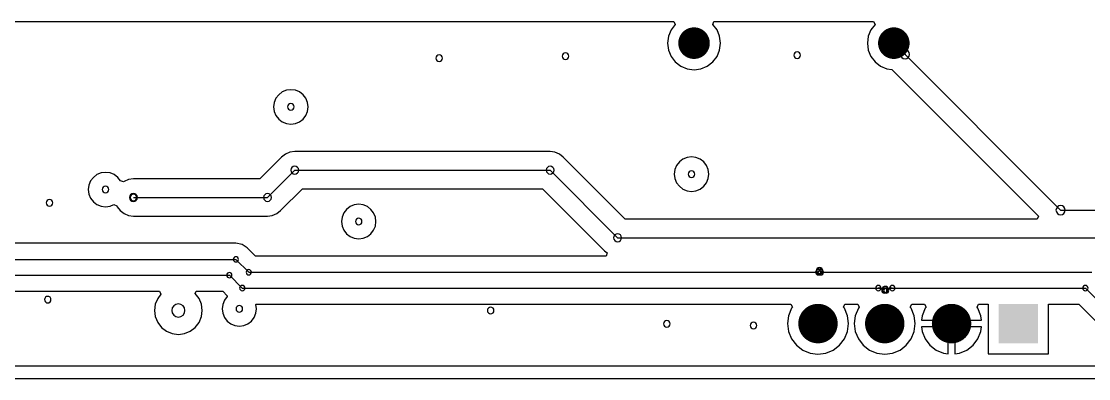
# Model space of a CAD drawing. Header units: inches. Extents: x 32166 to 66782, y 2386 to 7162.
# Drawn here: x 66516.01 to 66556.61, y 7116.24 to 7129.81 of the extents above; entities that cross this region are included whole.
import ezdxf

# ---------------------------------------------------------------- set-up
doc = ezdxf.new("R2010")
doc.units = ezdxf.units.IN
doc.header["$LTSCALE"] = 0.64311
doc.header["$MEASUREMENT"] = 0
for name, color, linetype in [('KEEPOUTLAYER', 6, 'CONTINUOUS'), ('MIDLAYER2', 76, 'CONTINUOUS'), ('MULTILAYER', 9, 'CONTINUOUS')]:
    doc.layers.add(name, color=color, linetype=linetype)

msp = doc.modelspace()

# ---------------------------------------------------------------- linework, layer by layer
at = {"layer": 'KEEPOUTLAYER'}
msp.add_line((66447.374, 7116.24), (66782.374, 7116.24), dxfattribs=at)
at = {"layer": 'MIDLAYER2'}
for p, q in [((66508.434, 7129.81), (66540.83, 7129.81)), ((66540.726, 7129.487), (66540.625, 7129.244)), ((66540.886, 7129.696), (66540.726, 7129.487)), ((66540.83, 7129.81), (66540.886, 7129.696)), ((66542.312, 7129.696), (66542.351, 7129.81)), ((66542.473, 7129.487), (66542.312, 7129.696)), ((66542.351, 7129.81), (66548.43, 7129.81)), ((66542.573, 7129.244), (66542.473, 7129.487)), ((66548.326, 7129.487), (66548.225, 7129.244)), ((66548.486, 7129.696), (66548.326, 7129.487)), ((66548.43, 7129.81), (66548.486, 7129.696)), ((66540.625, 7129.244), (66540.59, 7128.983)), ((66542.608, 7128.983), (66542.573, 7129.244)), ((66548.225, 7129.244), (66548.191, 7128.983)), ((66540.59, 7128.983), (66540.625, 7128.721)), ((66540.625, 7128.721), (66540.726, 7128.478)), ((66542.473, 7128.478), (66542.573, 7128.721)), ((66542.573, 7128.721), (66542.608, 7128.983)), ((66548.191, 7128.983), (66548.225, 7128.721)), ((66548.225, 7128.721), (66548.326, 7128.478)), ((66549.199, 7128.983), (66555.542, 7122.64)), ((66540.726, 7128.478), (66540.886, 7128.269)), ((66540.886, 7128.269), (66541.095, 7128.109)), ((66542.103, 7128.109), (66542.312, 7128.269)), ((66542.312, 7128.269), (66542.473, 7128.478)), ((66548.326, 7128.478), (66548.486, 7128.269)), ((66548.486, 7128.269), (66548.695, 7128.109)), ((66541.095, 7128.109), (66541.338, 7128.008)), ((66541.338, 7128.008), (66541.599, 7127.974)), ((66541.599, 7127.974), (66541.86, 7128.008)), ((66541.86, 7128.008), (66542.103, 7128.109)), ((66548.695, 7128.109), (66548.938, 7128.008)), ((66548.938, 7128.008), (66549.129, 7127.983)), ((66549.129, 7127.983), (66554.699, 7122.413)), ((66525.8, 7127.023), (66525.696, 7126.888)), ((66525.936, 7127.128), (66525.8, 7127.023)), ((66526.094, 7127.193), (66525.936, 7127.128)), ((66526.264, 7127.215), (66526.094, 7127.193)), ((66526.434, 7127.193), (66526.264, 7127.215)), ((66526.592, 7127.128), (66526.434, 7127.193)), ((66526.727, 7127.023), (66526.592, 7127.128)), ((66526.832, 7126.888), (66526.727, 7127.023)), ((66525.631, 7126.73), (66525.608, 7126.56)), ((66525.696, 7126.888), (66525.631, 7126.73)), ((66526.897, 7126.73), (66526.832, 7126.888)), ((66526.919, 7126.56), (66526.897, 7126.73)), ((66525.608, 7126.56), (66525.631, 7126.39)), ((66525.631, 7126.39), (66525.696, 7126.232)), ((66525.696, 7126.232), (66525.8, 7126.096)), ((66526.727, 7126.096), (66526.832, 7126.232)), ((66526.832, 7126.232), (66526.897, 7126.39)), ((66526.897, 7126.39), (66526.919, 7126.56)), ((66525.8, 7126.096), (66525.936, 7125.992)), ((66525.936, 7125.992), (66526.094, 7125.927)), ((66526.094, 7125.927), (66526.264, 7125.904)), ((66526.264, 7125.904), (66526.434, 7125.927)), ((66526.434, 7125.927), (66526.592, 7125.992)), ((66526.592, 7125.992), (66526.727, 7126.096)), ((66525.913, 7124.656), (66525.083, 7123.826)), ((66526.059, 7124.768), (66525.913, 7124.656)), ((66526.23, 7124.839), (66526.059, 7124.768)), ((66526.412, 7124.863), (66526.23, 7124.839)), ((66536.125, 7124.863), (66526.412, 7124.863)), ((66536.308, 7124.839), (66536.125, 7124.863)), ((66536.478, 7124.768), (66536.308, 7124.839)), ((66536.625, 7124.656), (66536.478, 7124.768)), ((66538.985, 7122.296), (66536.625, 7124.656)), ((66541.334, 7124.643), (66541.176, 7124.578)), ((66541.504, 7124.665), (66541.334, 7124.643)), ((66541.673, 7124.643), (66541.504, 7124.665)), ((66541.832, 7124.578), (66541.673, 7124.643)), ((66540.871, 7124.179), (66540.848, 7124.01)), ((66540.936, 7124.338), (66540.871, 7124.179)), ((66541.04, 7124.473), (66540.936, 7124.338)), ((66541.176, 7124.578), (66541.04, 7124.473)), ((66541.967, 7124.473), (66541.832, 7124.578)), ((66542.072, 7124.338), (66541.967, 7124.473)), ((66542.137, 7124.179), (66542.072, 7124.338)), ((66542.159, 7124.01), (66542.137, 7124.179)), ((66518.75, 7123.883), (66518.646, 7123.748)), ((66518.886, 7123.988), (66518.75, 7123.883)), ((66519.044, 7124.053), (66518.886, 7123.988)), ((66519.214, 7124.075), (66519.044, 7124.053)), ((66519.384, 7124.053), (66519.214, 7124.075)), ((66519.542, 7123.988), (66519.384, 7124.053)), ((66519.677, 7123.883), (66519.542, 7123.988)), ((66519.782, 7123.748), (66519.677, 7123.883)), ((66520.091, 7123.802), (66519.921, 7123.731)), ((66520.274, 7123.826), (66520.091, 7123.802)), ((66525.083, 7123.826), (66520.274, 7123.826)), ((66525.375, 7123.12), (66526.412, 7124.157)), ((66526.412, 7124.157), (66536.125, 7124.157)), ((66536.125, 7124.157), (66538.692, 7121.59)), ((66540.848, 7124.01), (66540.871, 7123.84)), ((66540.871, 7123.84), (66540.936, 7123.682)), ((66542.072, 7123.682), (66542.137, 7123.84)), ((66542.137, 7123.84), (66542.159, 7124.01)), ((66518.581, 7123.59), (66518.558, 7123.42)), ((66518.558, 7123.42), (66518.581, 7123.25)), ((66518.646, 7123.748), (66518.581, 7123.59)), ((66519.901, 7123.716), (66519.782, 7123.748)), ((66519.921, 7123.731), (66519.901, 7123.716)), ((66525.875, 7122.621), (66526.705, 7123.451)), ((66526.705, 7123.451), (66535.833, 7123.451)), ((66535.833, 7123.451), (66538.193, 7121.091)), ((66540.936, 7123.682), (66541.04, 7123.546)), ((66541.04, 7123.546), (66541.176, 7123.442)), ((66541.176, 7123.442), (66541.334, 7123.377)), ((66541.334, 7123.377), (66541.504, 7123.354)), ((66541.504, 7123.354), (66541.673, 7123.377)), ((66541.673, 7123.377), (66541.832, 7123.442)), ((66541.832, 7123.442), (66541.967, 7123.546)), ((66541.967, 7123.546), (66542.072, 7123.682)), ((66518.581, 7123.25), (66518.646, 7123.092)), ((66518.646, 7123.092), (66518.75, 7122.956)), ((66520.274, 7123.12), (66525.375, 7123.12)), ((66518.75, 7122.956), (66518.886, 7122.852)), ((66518.886, 7122.852), (66519.044, 7122.787)), ((66519.044, 7122.787), (66519.214, 7122.764)), ((66519.214, 7122.764), (66519.384, 7122.787)), ((66519.384, 7122.787), (66519.532, 7122.848)), ((66519.532, 7122.848), (66519.649, 7122.799)), ((66519.649, 7122.799), (66519.662, 7122.767)), ((66519.662, 7122.767), (66519.775, 7122.621)), ((66519.775, 7122.621), (66519.921, 7122.508)), ((66525.728, 7122.508), (66525.875, 7122.621)), ((66528.38, 7122.67), (66528.276, 7122.535)), ((66528.516, 7122.775), (66528.38, 7122.67)), ((66528.674, 7122.84), (66528.516, 7122.775)), ((66528.844, 7122.862), (66528.674, 7122.84)), ((66529.014, 7122.84), (66528.844, 7122.862)), ((66529.172, 7122.775), (66529.014, 7122.84)), ((66529.307, 7122.67), (66529.172, 7122.775)), ((66529.412, 7122.535), (66529.307, 7122.67)), ((66555.542, 7122.64), (66568.984, 7122.64)), ((66519.921, 7122.508), (66520.091, 7122.438)), ((66520.091, 7122.438), (66520.274, 7122.414)), ((66520.274, 7122.414), (66525.375, 7122.414)), ((66525.375, 7122.414), (66525.558, 7122.438)), ((66525.558, 7122.438), (66525.728, 7122.508)), ((66528.211, 7122.377), (66528.188, 7122.207)), ((66528.188, 7122.207), (66528.211, 7122.037)), ((66528.276, 7122.535), (66528.211, 7122.377)), ((66529.477, 7122.377), (66529.412, 7122.535)), ((66529.499, 7122.207), (66529.477, 7122.377)), ((66529.477, 7122.037), (66529.499, 7122.207)), ((66554.65, 7122.296), (66538.985, 7122.296)), ((66554.699, 7122.413), (66554.65, 7122.296)), ((66528.211, 7122.037), (66528.276, 7121.879)), ((66528.276, 7121.879), (66528.38, 7121.743)), ((66528.38, 7121.743), (66528.516, 7121.639)), ((66529.172, 7121.639), (66529.307, 7121.743)), ((66529.307, 7121.743), (66529.412, 7121.879)), ((66529.412, 7121.879), (66529.477, 7122.037)), ((66524.172, 7121.382), (66508.138, 7121.382)), ((66524.406, 7121.335), (66524.172, 7121.382)), ((66524.605, 7121.202), (66524.406, 7121.335)), ((66528.516, 7121.639), (66528.674, 7121.574)), ((66528.674, 7121.574), (66528.844, 7121.551)), ((66528.844, 7121.551), (66529.014, 7121.574)), ((66529.014, 7121.574), (66529.172, 7121.639)), ((66538.692, 7121.59), (66576.434, 7121.59)), ((66524.916, 7120.892), (66524.605, 7121.202)), ((66538.193, 7121.091), (66538.296, 7121.012)), ((66538.296, 7121.012), (66538.255, 7120.892)), ((66507.885, 7120.77), (66524.172, 7120.77)), ((66524.172, 7120.77), (66524.662, 7120.28)), ((66538.255, 7120.892), (66524.916, 7120.892)), ((66506.788, 7120.17), (66523.924, 7120.17)), ((66523.924, 7120.17), (66524.414, 7119.68)), ((66524.662, 7120.28), (66546.324, 7120.28)), ((66546.374, 7120.33), (66546.424, 7120.28)), ((66546.424, 7120.28), (66556.734, 7120.28)), ((66506.788, 7119.558), (66521.265, 7119.558)), ((66521.321, 7119.444), (66521.198, 7119.284)), ((66521.265, 7119.558), (66521.321, 7119.444)), ((66522.626, 7119.472), (66522.655, 7119.558)), ((66522.77, 7119.284), (66522.626, 7119.472)), ((66522.655, 7119.558), (66523.67, 7119.558)), ((66523.67, 7119.558), (66523.842, 7119.386)), ((66523.84, 7119.353), (66523.736, 7119.218)), ((66523.842, 7119.386), (66523.84, 7119.353)), ((66524.414, 7119.68), (66556.485, 7119.68)), ((66556.485, 7119.68), (66558.295, 7117.87)), ((66521.107, 7119.065), (66521.076, 7118.83)), ((66521.198, 7119.284), (66521.107, 7119.065)), ((66522.861, 7119.065), (66522.77, 7119.284)), ((66522.892, 7118.83), (66522.861, 7119.065)), ((66523.671, 7119.06), (66523.648, 7118.89)), ((66523.736, 7119.218), (66523.671, 7119.06)), ((66524.937, 7119.06), (66524.943, 7119.068)), ((66524.959, 7118.89), (66524.937, 7119.06)), ((66524.943, 7119.068), (66545.287, 7119.068)), ((66545.309, 7118.91), (66545.193, 7118.63)), ((66545.287, 7119.068), (66545.343, 7118.954)), ((66545.343, 7118.954), (66545.309, 7118.91)), ((66547.284, 7118.954), (66547.34, 7119.068)), ((66547.318, 7118.91), (66547.284, 7118.954)), ((66547.434, 7118.63), (66547.318, 7118.91)), ((66547.34, 7119.068), (66547.827, 7119.068)), ((66547.849, 7118.91), (66547.733, 7118.63)), ((66547.827, 7119.068), (66547.883, 7118.954)), ((66547.883, 7118.954), (66547.849, 7118.91)), ((66549.824, 7118.954), (66549.88, 7119.068)), ((66549.858, 7118.91), (66549.824, 7118.954)), ((66549.974, 7118.63), (66549.858, 7118.91)), ((66549.88, 7119.068), (66550.367, 7119.068)), ((66550.389, 7118.91), (66550.273, 7118.63)), ((66550.367, 7119.068), (66550.423, 7118.954)), ((66550.423, 7118.954), (66550.389, 7118.91)), ((66552.364, 7118.954), (66552.42, 7119.068)), ((66552.398, 7118.91), (66552.364, 7118.954)), ((66552.514, 7118.63), (66552.398, 7118.91)), ((66552.42, 7119.068), (66552.784, 7119.068)), ((66552.784, 7119.068), (66552.784, 7117.18)), ((66555.084, 7117.18), (66555.084, 7119.068)), ((66555.084, 7119.068), (66556.232, 7119.068)), ((66556.232, 7119.068), (66557.863, 7117.437)), ((66521.076, 7118.83), (66521.107, 7118.595)), ((66521.107, 7118.595), (66521.198, 7118.376)), ((66522.77, 7118.376), (66522.861, 7118.595)), ((66522.861, 7118.595), (66522.892, 7118.83)), ((66523.648, 7118.89), (66523.671, 7118.72)), ((66523.671, 7118.72), (66523.736, 7118.562)), ((66523.736, 7118.562), (66523.84, 7118.426)), ((66524.767, 7118.426), (66524.872, 7118.562)), ((66524.872, 7118.562), (66524.937, 7118.72)), ((66524.937, 7118.72), (66524.959, 7118.89)), ((66545.193, 7118.63), (66545.154, 7118.33)), ((66547.474, 7118.33), (66547.434, 7118.63)), ((66547.733, 7118.63), (66547.694, 7118.33)), ((66550.014, 7118.33), (66549.974, 7118.63)), ((66550.273, 7118.63), (66550.251, 7118.457)), ((66552.537, 7118.457), (66552.514, 7118.63)), ((66521.198, 7118.376), (66521.342, 7118.188)), ((66521.342, 7118.188), (66521.53, 7118.044)), ((66522.438, 7118.044), (66522.626, 7118.188)), ((66522.626, 7118.188), (66522.77, 7118.376)), ((66523.84, 7118.426), (66523.976, 7118.322)), ((66523.976, 7118.322), (66524.134, 7118.257)), ((66524.134, 7118.257), (66524.304, 7118.234)), ((66524.304, 7118.234), (66524.474, 7118.257)), ((66524.474, 7118.257), (66524.632, 7118.322)), ((66524.632, 7118.322), (66524.767, 7118.426)), ((66545.154, 7118.33), (66545.193, 7118.03)), ((66547.434, 7118.03), (66547.474, 7118.33)), ((66547.694, 7118.33), (66547.733, 7118.03)), ((66549.974, 7118.03), (66550.014, 7118.33)), ((66550.251, 7118.457), (66552.537, 7118.457)), ((66551.267, 7118.203), (66550.251, 7118.203)), ((66550.251, 7118.203), (66550.273, 7118.03)), ((66551.267, 7117.187), (66551.267, 7118.203)), ((66552.537, 7118.203), (66551.521, 7118.203)), ((66551.521, 7118.203), (66551.521, 7117.187)), ((66552.514, 7118.03), (66552.537, 7118.203)), ((66521.53, 7118.044), (66521.749, 7117.953)), ((66521.749, 7117.953), (66521.984, 7117.922)), ((66521.984, 7117.922), (66522.219, 7117.953)), ((66522.219, 7117.953), (66522.438, 7118.044)), ((66545.193, 7118.03), (66545.309, 7117.75)), ((66545.309, 7117.75), (66545.494, 7117.51)), ((66547.134, 7117.51), (66547.318, 7117.75)), ((66547.318, 7117.75), (66547.434, 7118.03)), ((66547.733, 7118.03), (66547.849, 7117.75)), ((66547.849, 7117.75), (66548.034, 7117.51)), ((66549.674, 7117.51), (66549.858, 7117.75)), ((66549.858, 7117.75), (66549.974, 7118.03)), ((66550.273, 7118.03), (66550.389, 7117.75)), ((66550.389, 7117.75), (66550.574, 7117.51)), ((66552.214, 7117.51), (66552.398, 7117.75)), ((66552.398, 7117.75), (66552.514, 7118.03)), ((66545.494, 7117.51), (66545.734, 7117.325)), ((66545.734, 7117.325), (66546.014, 7117.209)), ((66546.614, 7117.209), (66546.894, 7117.325)), ((66546.894, 7117.325), (66547.134, 7117.51)), ((66548.034, 7117.51), (66548.274, 7117.325)), ((66548.274, 7117.325), (66548.554, 7117.209)), ((66549.154, 7117.209), (66549.434, 7117.325)), ((66549.434, 7117.325), (66549.674, 7117.51)), ((66550.574, 7117.51), (66550.814, 7117.325)), ((66550.814, 7117.325), (66551.094, 7117.209)), ((66551.694, 7117.209), (66551.974, 7117.325)), ((66551.974, 7117.325), (66552.214, 7117.51)), ((66546.014, 7117.209), (66546.314, 7117.17)), ((66546.314, 7117.17), (66546.614, 7117.209)), ((66548.554, 7117.209), (66548.854, 7117.17)), ((66548.854, 7117.17), (66549.154, 7117.209)), ((66551.094, 7117.209), (66551.267, 7117.187)), ((66551.521, 7117.187), (66551.694, 7117.209)), ((66552.784, 7117.18), (66555.084, 7117.18)), ((66580.267, 7116.712), (66460.754, 7116.712))]:
    msp.add_line(p, q, dxfattribs=at)
for points, const_width in [([(66541.899, 7128.983, 1), (66541.299, 7128.983, 1)], 0.6), ([(66549.499, 7128.983, 1), (66548.899, 7128.983, 1)], 0.6), ([(66545.939, 7118.33, 1), (66546.689, 7118.33, 1)], 0.75), ([(66548.479, 7118.33, 1), (66549.229, 7118.33, 1)], 0.75), ([(66551.019, 7118.33, 1), (66551.769, 7118.33, 1)], 0.75)]:
    msp.add_lwpolyline(points, format="xyb", close=True, dxfattribs=dict(at, const_width=const_width))
for centre, radius, start, end in [((66549.199, 7128.983), 0.175, 0, 180), ((66549.449, 7128.983), 0.175, 0, 180), ((66549.449, 7128.983), 0.175, 0, 180), ((66549.449, 7128.983), 0.175, 0, 180), ((66545.524, 7128.53), 0.125, 0, 180), ((66549.199, 7128.983), 0.175, 180, 0), ((66549.199, 7128.733), 0.175, 0, 180), ((66549.199, 7128.733), 0.175, 0, 180), ((66549.199, 7128.733), 0.175, 0, 180), ((66549.199, 7128.733), 0.175, 180, 0), ((66549.199, 7128.733), 0.175, 180, 0), ((66549.199, 7128.733), 0.175, 180, 0), ((66549.199, 7128.129), 0.604, 45, 90), ((66549.199, 7128.129), 0.604, 45, 90), ((66549.199, 7128.129), 0.604, 45, 90), ((66549.449, 7128.983), 0.175, 180, 0), ((66549.449, 7128.983), 0.175, 180, 0), ((66549.449, 7128.983), 0.175, 180, 0), ((66550.053, 7128.983), 0.604, 180, 225), ((66550.053, 7128.983), 0.604, 180, 225), ((66550.053, 7128.983), 0.604, 180, 225), ((66549.626, 7128.556), 0.175, 0, 180), ((66549.626, 7128.556), 0.175, 0, 180), ((66549.626, 7128.556), 0.175, 0, 180), ((66549.626, 7128.556), 0.175, 0, 180), ((66549.626, 7128.556), 0.175, 0, 180), ((66549.626, 7128.556), 0.175, 0, 180), ((66531.904, 7128.41), 0.125, 0, 180), ((66531.904, 7128.41), 0.125, 180, 0), ((66536.714, 7128.49), 0.125, 0, 180), ((66536.714, 7128.49), 0.125, 180, 0), ((66545.524, 7128.53), 0.125, 180, 0), ((66549.626, 7128.556), 0.175, 180, 0), ((66549.626, 7128.556), 0.175, 180, 0), ((66549.626, 7128.556), 0.175, 180, 0), ((66549.626, 7128.556), 0.175, 180, 0), ((66549.626, 7128.556), 0.175, 180, 0), ((66549.626, 7128.556), 0.175, 180, 0), ((66526.264, 7126.56), 0.125, 0, 180), ((66526.264, 7126.56), 0.125, 180, 0), ((66526.412, 7124.157), 0.15, 0, 180), ((66526.412, 7124.157), 0.15, 0, 180), ((66536.125, 7124.157), 0.15, 0, 180), ((66536.125, 7124.157), 0.15, 0, 180), ((66526.412, 7124.157), 0.15, 180, 0), ((66526.412, 7124.157), 0.15, 180, 0), ((66536.125, 7124.157), 0.15, 180, 0), ((66536.125, 7124.157), 0.15, 180, 0), ((66541.504, 7124.01), 0.125, 0, 180), ((66541.504, 7124.01), 0.125, 180, 0), ((66519.214, 7123.42), 0.125, 0, 180), ((66519.214, 7123.42), 0.125, 180, 0), ((66517.084, 7122.92), 0.125, 0, 180), ((66520.274, 7123.12), 0.15, 0, 180), ((66520.274, 7123.12), 0.15, 180, 0), ((66520.274, 7123.12), 0.125, 0, 180), ((66520.274, 7123.12), 0.125, 180, 0), ((66525.375, 7123.12), 0.15, 0, 180), ((66525.375, 7123.12), 0.15, 0, 180), ((66525.375, 7123.12), 0.15, 180, 0), ((66525.375, 7123.12), 0.15, 180, 0), ((66517.084, 7122.92), 0.125, 180, 0), ((66555.542, 7122.64), 0.175, 0, 180), ((66555.542, 7122.64), 0.175, 0, 180), ((66555.542, 7122.64), 0.175, 180, 0), ((66555.542, 7122.64), 0.175, 180, 0), ((66528.844, 7122.207), 0.125, 0, 180), ((66528.844, 7122.207), 0.125, 180, 0), ((66538.692, 7121.59), 0.15, 0, 180), ((66538.692, 7121.59), 0.15, 0, 180), ((66538.692, 7121.59), 0.15, 180, 0), ((66538.692, 7121.59), 0.15, 180, 0), ((66524.172, 7120.77), 0.1, 0, 180), ((66524.172, 7120.77), 0.1, 0, 180), ((66524.172, 7120.77), 0.1, 180, 0), ((66524.172, 7120.77), 0.1, 180, 0), ((66523.924, 7120.17), 0.1, 0, 180), ((66523.924, 7120.17), 0.1, 0, 180), ((66523.924, 7120.17), 0.1, 180, 0), ((66523.924, 7120.17), 0.1, 180, 0), ((66524.662, 7120.28), 0.1, 0, 180), ((66524.662, 7120.28), 0.1, 0, 180), ((66524.662, 7120.28), 0.1, 180, 0), ((66524.662, 7120.28), 0.1, 180, 0), ((66546.324, 7120.28), 0.1, 0, 180), ((66546.324, 7120.28), 0.1, 180, 0), ((66546.374, 7120.33), 0.125, 0, 180), ((66546.374, 7120.33), 0.125, 180, 0), ((66546.374, 7120.33), 0.1, 0, 180), ((66546.374, 7120.33), 0.1, 180, 0), ((66546.424, 7120.28), 0.1, 0, 180), ((66546.424, 7120.28), 0.1, 0, 180), ((66546.424, 7120.28), 0.1, 180, 0), ((66546.424, 7120.28), 0.1, 180, 0), ((66524.414, 7119.68), 0.1, 0, 180), ((66524.414, 7119.68), 0.1, 0, 180), ((66548.608, 7119.68), 0.1, 0, 180), ((66548.608, 7119.68), 0.1, 0, 180), ((66548.874, 7119.62), 0.125, 0, 180), ((66549.139, 7119.68), 0.1, 0, 180), ((66549.139, 7119.68), 0.1, 0, 180), ((66556.485, 7119.68), 0.1, 0, 180), ((66556.485, 7119.68), 0.1, 0, 180), ((66517.014, 7119.24), 0.125, 0, 180), ((66524.414, 7119.68), 0.1, 180, 0), ((66524.414, 7119.68), 0.1, 180, 0), ((66548.608, 7119.68), 0.1, 180, 0), ((66548.608, 7119.68), 0.1, 180, 0), ((66548.608, 7119.354), 0.325, 45.0003, 90.0003), ((66548.608, 7119.354), 0.325, 45.0003, 90.0003), ((66548.838, 7119.585), 0.1, 0, 180), ((66548.838, 7119.585), 0.1, 0, 180), ((66548.838, 7119.585), 0.1, 180, 0), ((66548.838, 7119.585), 0.1, 180, 0), ((66548.874, 7119.62), 0.125, 180, 0), ((66548.909, 7119.585), 0.1, 0, 180), ((66548.909, 7119.585), 0.1, 0, 180), ((66548.909, 7119.585), 0.1, 180, 0), ((66548.909, 7119.585), 0.1, 180, 0), ((66549.139, 7119.354), 0.325, 89.9997, 134.9997), ((66549.139, 7119.354), 0.325, 89.9997, 134.9997), ((66549.139, 7119.68), 0.1, 180, 0), ((66549.139, 7119.68), 0.1, 180, 0), ((66556.485, 7119.68), 0.1, 180, 0), ((66556.485, 7119.68), 0.1, 180, 0), ((66517.014, 7119.24), 0.125, 180, 0), ((66521.984, 7118.83), 0.25, 0, 180), ((66524.304, 7118.89), 0.125, 0, 180), ((66533.864, 7118.83), 0.125, 0, 180), ((66521.984, 7118.83), 0.25, 180, 0), ((66524.304, 7118.89), 0.125, 180, 0), ((66533.864, 7118.83), 0.125, 180, 0), ((66540.564, 7118.32), 0.125, 0, 180), ((66540.564, 7118.32), 0.125, 180, 0), ((66543.864, 7118.26), 0.125, 0, 180), ((66543.864, 7118.26), 0.125, 180, 0)]:
    msp.add_arc(centre, radius, start, end, dxfattribs=at)
msp.add_solid([(66553.184, 7117.58), (66554.684, 7117.58), (66553.184, 7119.08), (66554.684, 7119.08)], dxfattribs=at)
at = {"layer": 'MULTILAYER'}
for points, const_width in [([(66541.899, 7128.983, 1), (66541.299, 7128.983, 1)], 0.6), ([(66549.499, 7128.983, 1), (66548.899, 7128.983, 1)], 0.6), ([(66545.939, 7118.33, 1), (66546.689, 7118.33, 1)], 0.75), ([(66548.479, 7118.33, 1), (66549.229, 7118.33, 1)], 0.75), ([(66551.019, 7118.33, 1), (66551.769, 7118.33, 1)], 0.75)]:
    msp.add_lwpolyline(points, format="xyb", close=True, dxfattribs=dict(at, const_width=const_width))
for centre, radius, start, end in [((66545.524, 7128.53), 0.125, 0, 180), ((66531.904, 7128.41), 0.125, 0, 180), ((66531.904, 7128.41), 0.125, 180, 0), ((66536.714, 7128.49), 0.125, 0, 180), ((66536.714, 7128.49), 0.125, 180, 0), ((66545.524, 7128.53), 0.125, 180, 0), ((66526.264, 7126.56), 0.125, 0, 180), ((66526.264, 7126.56), 0.125, 180, 0), ((66541.504, 7124.01), 0.125, 0, 180), ((66541.504, 7124.01), 0.125, 180, 0), ((66519.214, 7123.42), 0.125, 0, 180), ((66519.214, 7123.42), 0.125, 180, 0), ((66517.084, 7122.92), 0.125, 0, 180), ((66520.274, 7123.12), 0.125, 0, 180), ((66520.274, 7123.12), 0.125, 180, 0), ((66517.084, 7122.92), 0.125, 180, 0), ((66528.844, 7122.207), 0.125, 0, 180), ((66528.844, 7122.207), 0.125, 180, 0), ((66546.374, 7120.33), 0.125, 0, 180), ((66546.374, 7120.33), 0.125, 180, 0), ((66548.874, 7119.62), 0.125, 0, 180), ((66517.014, 7119.24), 0.125, 0, 180), ((66548.874, 7119.62), 0.125, 180, 0), ((66517.014, 7119.24), 0.125, 180, 0), ((66521.984, 7118.83), 0.25, 0, 180), ((66524.304, 7118.89), 0.125, 0, 180), ((66533.864, 7118.83), 0.125, 0, 180), ((66521.984, 7118.83), 0.25, 180, 0), ((66524.304, 7118.89), 0.125, 180, 0), ((66533.864, 7118.83), 0.125, 180, 0), ((66540.564, 7118.32), 0.125, 0, 180), ((66540.564, 7118.32), 0.125, 180, 0), ((66543.864, 7118.26), 0.125, 0, 180), ((66543.864, 7118.26), 0.125, 180, 0)]:
    msp.add_arc(centre, radius, start, end, dxfattribs=at)
msp.add_solid([(66553.184, 7117.58), (66554.684, 7117.58), (66553.184, 7119.08), (66554.684, 7119.08)], dxfattribs=at)

doc.saveas('drawing.dxf')
